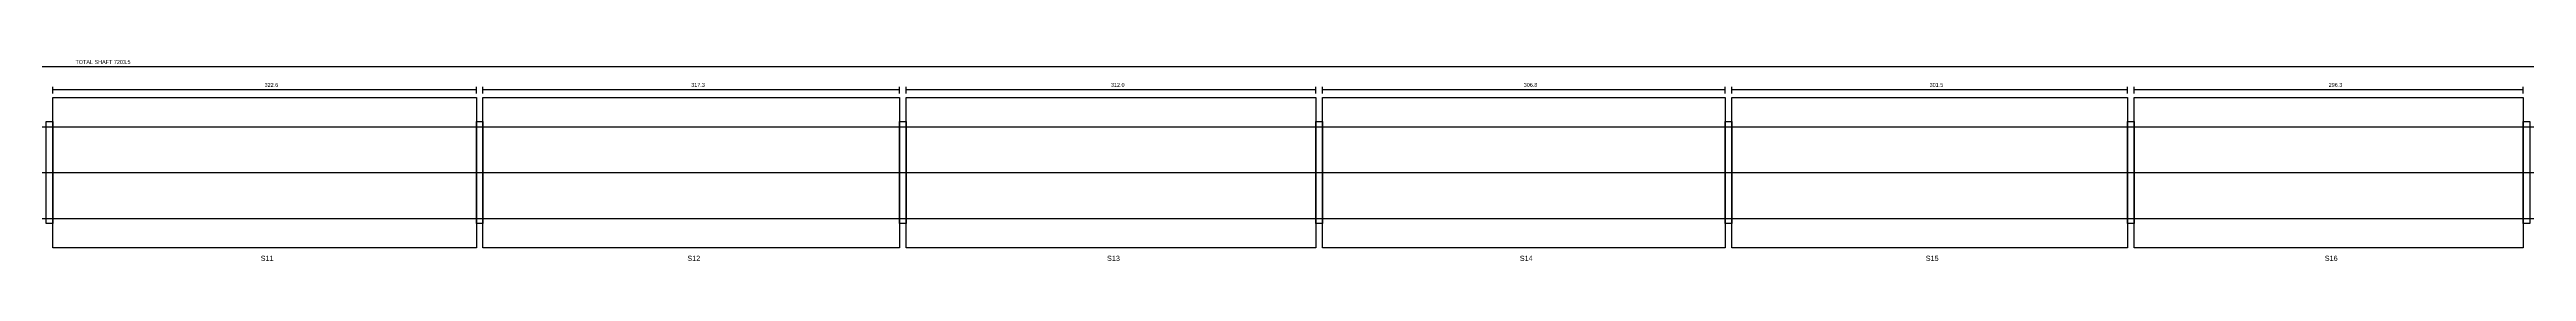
# Model space of a CAD drawing. Header units: metres. Extents: x -20 to 7251, y -89 to 86.
# Drawn here: x 3582 to 5469, y -68 to 86 of the extents above; entities that cross this region are included whole.
import ezdxf

# ---------------------------------------------------------------- set-up
doc = ezdxf.new("R2010")
doc.units = ezdxf.units.M
for name, color, linetype in [('CENTRE', 1, 'Continuous'), ('DIMENSION', 2, 'Continuous'), ('HATCH', 8, 'Continuous'), ('OUTLINE', 7, 'Continuous'), ('TITLE', 4, 'Continuous')]:
    doc.layers.add(name, color=color, linetype=linetype)

msp = doc.modelspace()

# ---------------------------------------------------------------- linework, layer by layer
at = {"layer": 'CENTRE'}
msp.add_line((-20, 0), (7223.5, 0), dxfattribs=at)
at = {"layer": 'DIMENSION', "color": 2}
for p, q in [((0, 81), (7203.5, 81)), ((3584.5, 60.5), (3584.5, 65.5)), ((3584.5, 63.5), (3907.1, 63.5)), ((3907.1, 60.5), (3907.1, 65.5)), ((3912.1, 60.5), (3912.1, 65.5)), ((3912.1, 63.5), (4229.4, 63.5)), ((4229.4, 60.5), (4229.4, 65.5)), ((4234.4, 60.5), (4234.4, 65.5)), ((4234.4, 63.5), (4546.4, 63.5)), ((4546.4, 60.5), (4546.4, 65.5)), ((4551.4, 60.5), (4551.4, 65.5)), ((4551.4, 63.5), (4858.2, 63.5)), ((4858.2, 60.5), (4858.2, 65.5)), ((4863.2, 60.5), (4863.2, 65.5)), ((4863.2, 63.5), (5164.7, 63.5)), ((5164.7, 60.5), (5164.7, 65.5)), ((5169.7, 60.5), (5169.7, 65.5)), ((5169.7, 63.5), (5466, 63.5)), ((5466, 60.5), (5466, 65.5))]:
    msp.add_line(p, q, dxfattribs=at)
at = {"layer": 'HATCH'}
for points in [[(3579.5, 39), (3584.5, 39), (3584.5, -39), (3579.5, -39)], [(3907.1, 39), (3912.1, 39), (3912.1, -39), (3907.1, -39)], [(4229.4, 39), (4234.4, 39), (4234.4, -39), (4229.4, -39)], [(4546.4, 39), (4551.4, 39), (4551.4, -39), (4546.4, -39)], [(4858.2, 39), (4863.2, 39), (4863.2, -39), (4858.2, -39)], [(5164.7, 39), (5169.7, 39), (5169.7, -39), (5164.7, -39)], [(5466, 39), (5471, 39), (5471, -39), (5466, -39)]]:
    msp.add_lwpolyline(points, close=True, dxfattribs=at)
at = {"layer": 'OUTLINE'}
for p, q in [((0, 35), (7203.5, 35)), ((0, -35), (7203.5, -35))]:
    msp.add_line(p, q, dxfattribs=at)
for points in [[(3584.5, 57.5), (3907.1, 57.5), (3907.1, -57.5), (3584.5, -57.5)], [(3912.1, 57.5), (4229.4, 57.5), (4229.4, -57.5), (3912.1, -57.5)], [(4234.4, 57.5), (4546.4, 57.5), (4546.4, -57.5), (4234.4, -57.5)], [(4551.4, 57.5), (4858.2, 57.5), (4858.2, -57.5), (4551.4, -57.5)], [(4863.2, 57.5), (5164.7, 57.5), (5164.7, -57.5), (4863.2, -57.5)], [(5169.7, 57.5), (5466, 57.5), (5466, -57.5), (5169.7, -57.5)]]:
    msp.add_lwpolyline(points, close=True, dxfattribs=at)

# ---------------------------------------------------------------- texts
at = {"layer": 'DIMENSION'}
for s, p in [('TOTAL SHAFT 7203.5', (3601.75, 83)), ('322.6', (3745.8, 65.5)), ('317.3', (4070.75, 65.5)), ('312.0', (4390.4, 65.5)), ('306.8', (4704.8, 65.5)), ('301.5', (5013.95, 65.5)), ('296.3', (5317.85, 65.5))]:
    msp.add_text(s, height=3, dxfattribs=at).set_placement(p)
at = {"layer": 'TITLE'}
for s, p in [('S11', (3742.8, -67.5)), ('S12', (4067.75, -67.5)), ('S13', (4387.4, -67.5)), ('S14', (4701.8, -67.5)), ('S15', (5010.95, -67.5)), ('S16', (5314.85, -67.5))]:
    msp.add_text(s, height=4, dxfattribs=at).set_placement(p)

doc.saveas('drawing.dxf')
